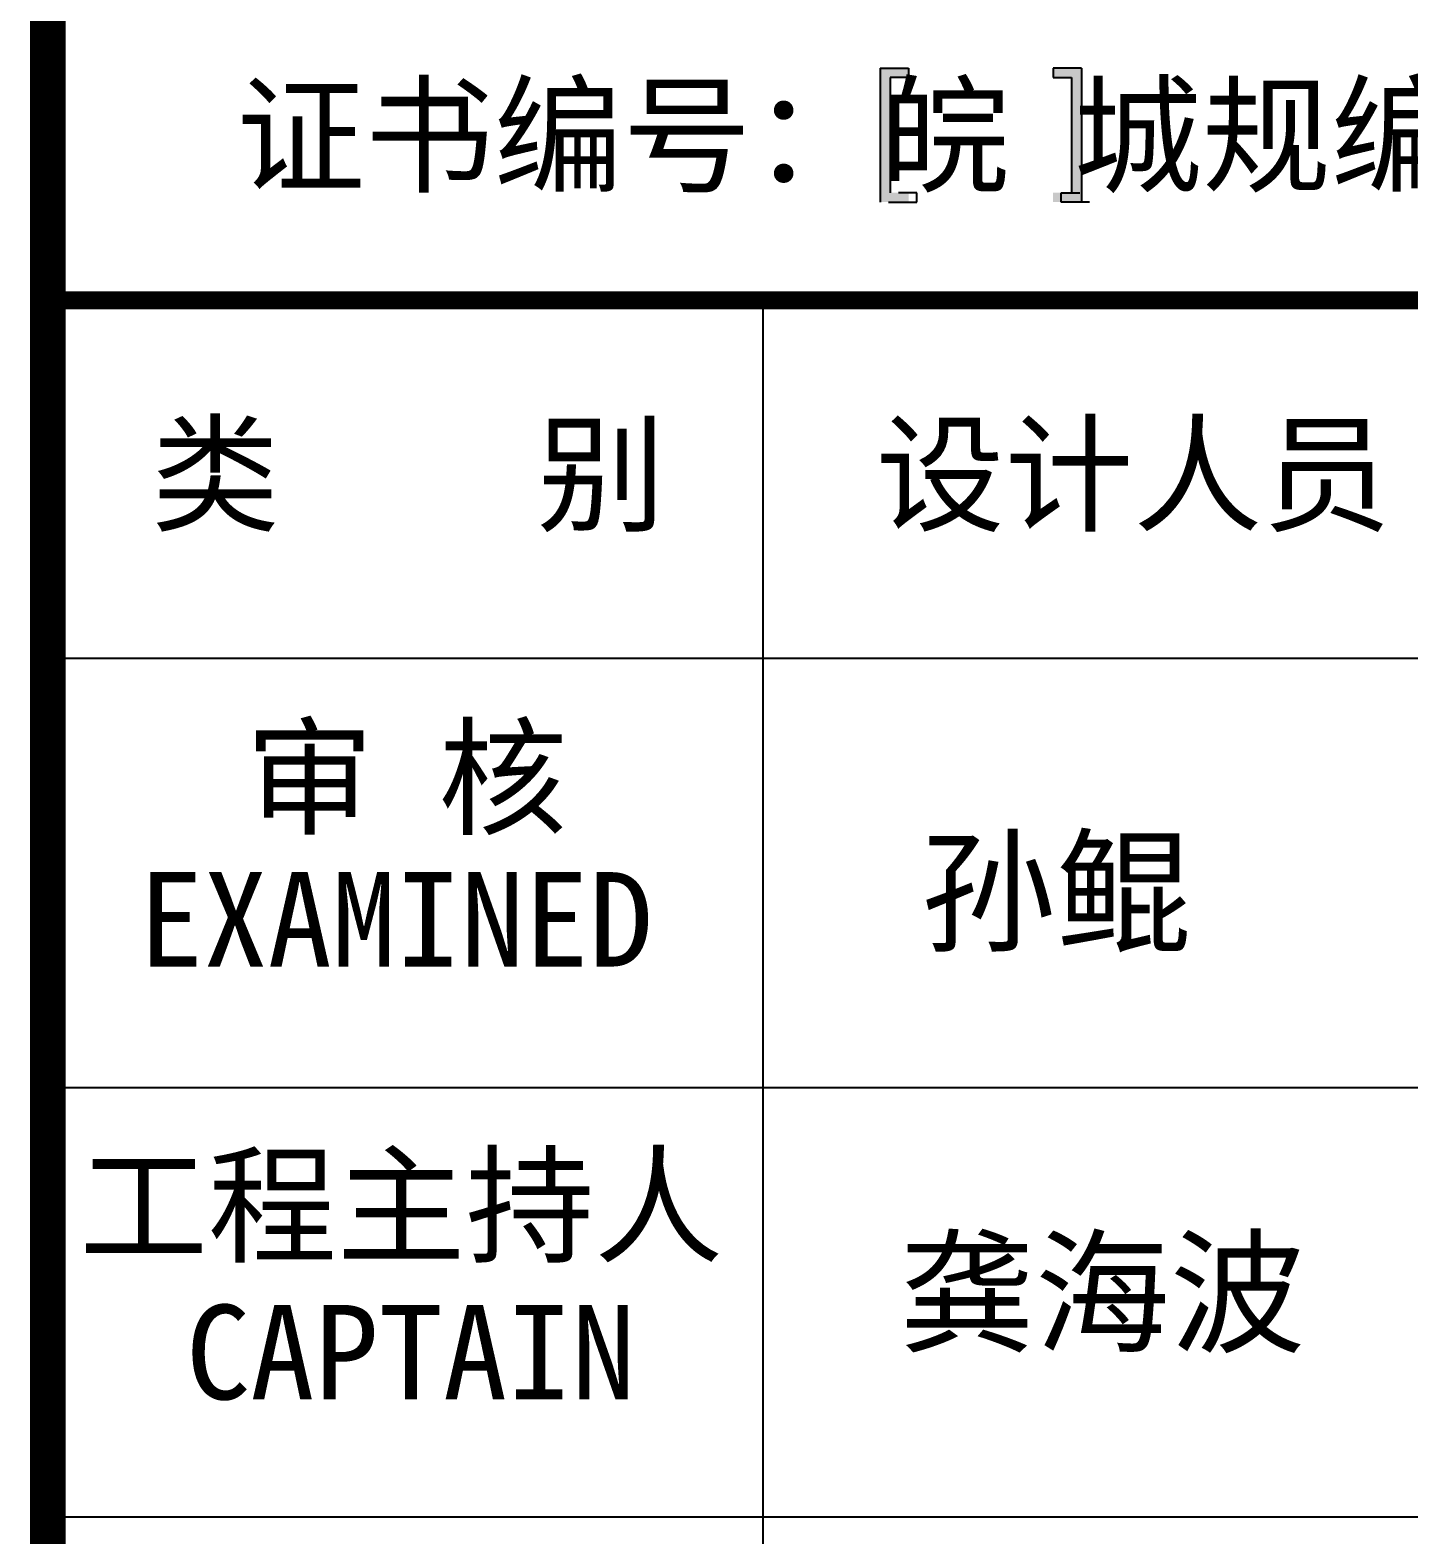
# Model space of a CAD drawing. Extents: x 69728788 to 149766163, y 20718153 to 43663798.
# Drawn here: x 74924938 to 74928777, y 21068086 to 21072275 of the extents above; entities that cross this region are included whole.
import ezdxf

# ---------------------------------------------------------------- set-up
doc = ezdxf.new("R2010")
doc.units = 0
doc.header["$LTSCALE"] = 1000
doc.header["$MEASUREMENT"] = 0
doc.layers.add('图框', color=253, linetype='CONTINUOUS')
doc.styles.add('STYLE-黑体', font='simhei.ttf')
doc.styles.add('黑体', font='simhei.ttf', dxfattribs={"width": 0.6, "height": 4.3})

msp = doc.modelspace()

# ---------------------------------------------------------------- hatches: boundary and pattern name
at = {"layer": '图框'}
for points in [[(74927332.8, 21072143.6), (74927384.1, 21072143.6), (74927384.1, 21072169.2), (74927360.4, 21072169.2), (74927305.2, 21072169.2), (74927305.2, 21071796.8), (74927360.4, 21071796.8), (74927384.1, 21071796.8), (74927384.1, 21071822.5), (74927332.8, 21071822.5)], [(74927837.8, 21071822.5), (74927786.5, 21071822.5), (74927786.5, 21071796.8), (74927810.2, 21071796.8), (74927865.4, 21071796.8), (74927865.4, 21072169.2), (74927810.2, 21072169.2), (74927786.5, 21072169.2), (74927786.5, 21072143.6), (74927837.8, 21072143.6)]]:
    msp.add_hatch(color=4, dxfattribs=at).paths.add_polyline_path(points)

# ---------------------------------------------------------------- linework, layer by layer
at = {"layer": '图框', "color": 4}
for p, q in [((74927305.2, 21072169.2), (74927360.4, 21072169.2)), ((74927305.2, 21072169.2), (74927305.2, 21071796.8)), ((74927360.4, 21072169.2), (74927384.1, 21072169.2)), ((74927384.1, 21072169.2), (74927384.1, 21072143.6)), ((74927810.2, 21072169.2), (74927786.5, 21072169.2)), ((74927786.5, 21072169.2), (74927786.5, 21072143.6)), ((74927865.4, 21072169.2), (74927810.2, 21072169.2)), ((74927865.4, 21072169.2), (74927865.4, 21071796.8)), ((74927384.1, 21072143.6), (74927332.8, 21072143.6)), ((74927332.8, 21072143.6), (74927332.8, 21071822.5)), ((74927786.5, 21072143.6), (74927837.8, 21072143.6)), ((74927837.8, 21072143.6), (74927837.8, 21071822.5)), ((74927328.1, 21071796.8), (74927383.4, 21071796.8)), ((74927407.1, 21071822.5), (74927355.8, 21071822.5)), ((74927383.4, 21071796.8), (74927407.1, 21071796.8)), ((74927407.1, 21071796.8), (74927407.1, 21071822.5)), ((74927809.5, 21071796.8), (74927809.5, 21071822.5)), ((74927809.5, 21071822.5), (74927860.8, 21071822.5)), ((74927833.2, 21071796.8), (74927809.5, 21071796.8)), ((74927888.4, 21071796.8), (74927833.2, 21071796.8))]:
    msp.add_line(p, q, dxfattribs=at)
at = {"layer": '图框', "color": 0}
for p, q in [((74924987.1, 21070526.8), (74930996.3, 21070526.8)), ((74924987.1, 21070526.8), (74930996.3, 21070526.8)), ((74924987.1, 21069331.6), (74930996.3, 21069331.6)), ((74924987.1, 21068136.4), (74930996.3, 21068136.4))]:
    msp.add_line(p, q, dxfattribs=at)
at = {"layer": '图框', "color": 4, "const_width": 98.6}
msp.add_lwpolyline([(74924987.1, 21080274.3), (74924987.1, 21040274.3)], dxfattribs=at)
at = {"layer": '图框', "color": 0, "const_width": 50}
msp.add_lwpolyline([(74924987.1, 21071522.8), (74930996.3, 21071522.8), (74930996.3, 21061363.6), (74924987.1, 21061363.6)], close=True, dxfattribs=at)
at = {"layer": '图框', "color": 0}
for points in [[(74926979.1, 21070526.8), (74926979.1, 21071522.8)], [(74926979.1, 21064750), (74926979.1, 21070526.8)]]:
    msp.add_lwpolyline(points, dxfattribs=at)

# ---------------------------------------------------------------- texts
at = {"layer": '图框', "color": 4}
for s, height, style, p in [('证书编号：皖 城规编(162037)', 262.944, '黑体', (74925512, 21071851.3)), ('孙鲲', 276.09, 'STYLE-黑体', (74927417.9, 21069738.2)), ('龚海波', 276.09, 'STYLE-黑体', (74927358.8, 21068622.3))]:
    msp.add_text(s, height=height, dxfattribs=dict(at, style=style)).set_placement(p)
at = {"layer": '图框', "color": 0, "style": 'STYLE-黑体'}
for s, p in [('类    别 ', (74925274.3, 21070907.7)), ('设计人员', (74927292.9, 21070907.7)), ('审 核', (74925537.1, 21070063)), ('EXAMINED ', (74925241.4, 21069668.1)), ('工程主持人', (74925074.4, 21068871.7)), ('CAPTAIN', (74925371.9, 21068463.3))]:
    msp.add_text(s, height=262.94, dxfattribs=at).set_placement(p)

doc.saveas('drawing.dxf')
